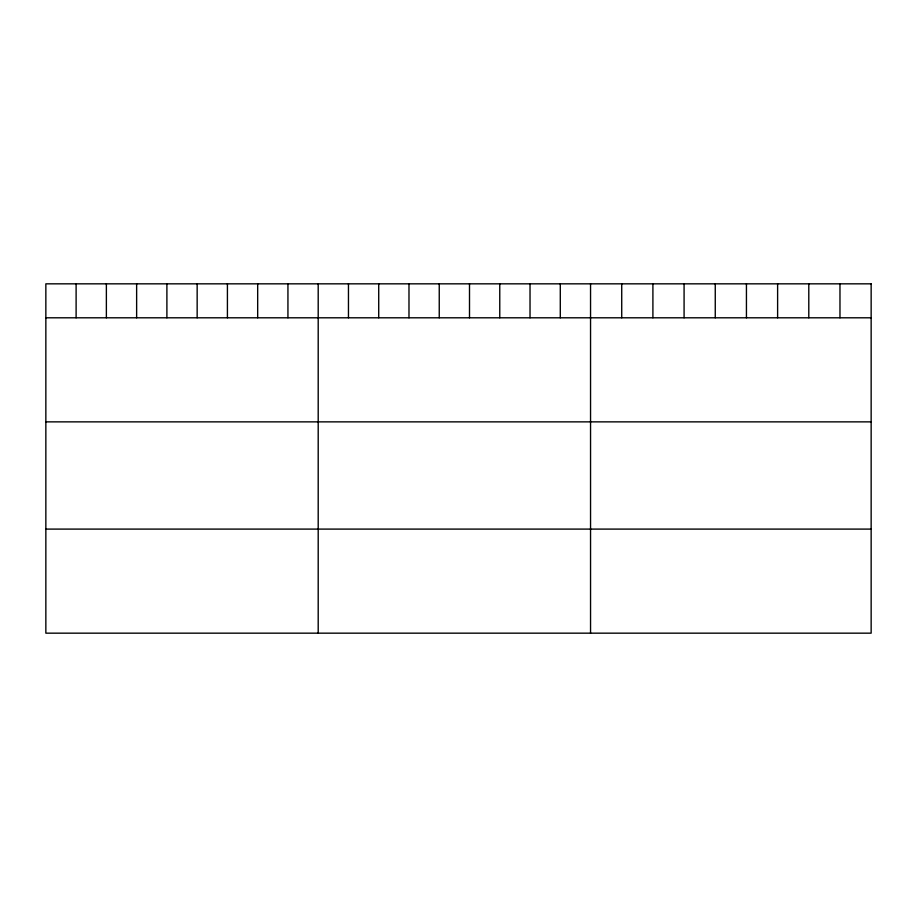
<?xml version="1.0" encoding="UTF-8"?>
<svg xmlns="http://www.w3.org/2000/svg" width="917" height="917" viewBox="0 0 917 917"><rect width="100%" height="100%" fill="white"/><g stroke="black" fill="none" stroke-linecap="round" stroke-linejoin="round"><path stroke-width="1.38" d="M45.85 317.798L871.15 317.798M45.85 421.866L871.15 421.866M45.85 529.098L871.15 529.098M839.972 283.834L839.972 317.798M808.794 283.834L808.794 317.798M777.616 283.834L777.616 317.798M746.438 283.834L746.438 317.798M715.26 283.834L715.26 317.798M684.082 283.834L684.082 317.798M652.904 283.834L652.904 317.798M621.726 283.834L621.726 317.798M590.548 283.834L590.548 633.166M560.287 283.834L560.287 317.798M530.026 283.834L530.026 317.798M499.765 283.834L499.765 317.798M469.504 283.834L469.504 317.798M439.243 283.834L439.243 317.798M408.982 283.834L408.982 317.798M378.721 283.834L378.721 317.798M348.46 283.834L348.46 317.798M318.199 283.834L318.199 633.166M287.938 283.834L287.938 317.798M257.677 283.834L257.677 317.798M227.416 283.834L227.416 317.798M197.155 283.834L197.155 317.798M166.894 283.834L166.894 317.798M136.633 283.834L136.633 317.798M106.372 283.834L106.372 317.798M76.111 283.834L76.111 317.798M871.15 283.834L45.85 283.834L45.85 633.166L871.15 633.166L871.15 283.834"/></g></svg>
